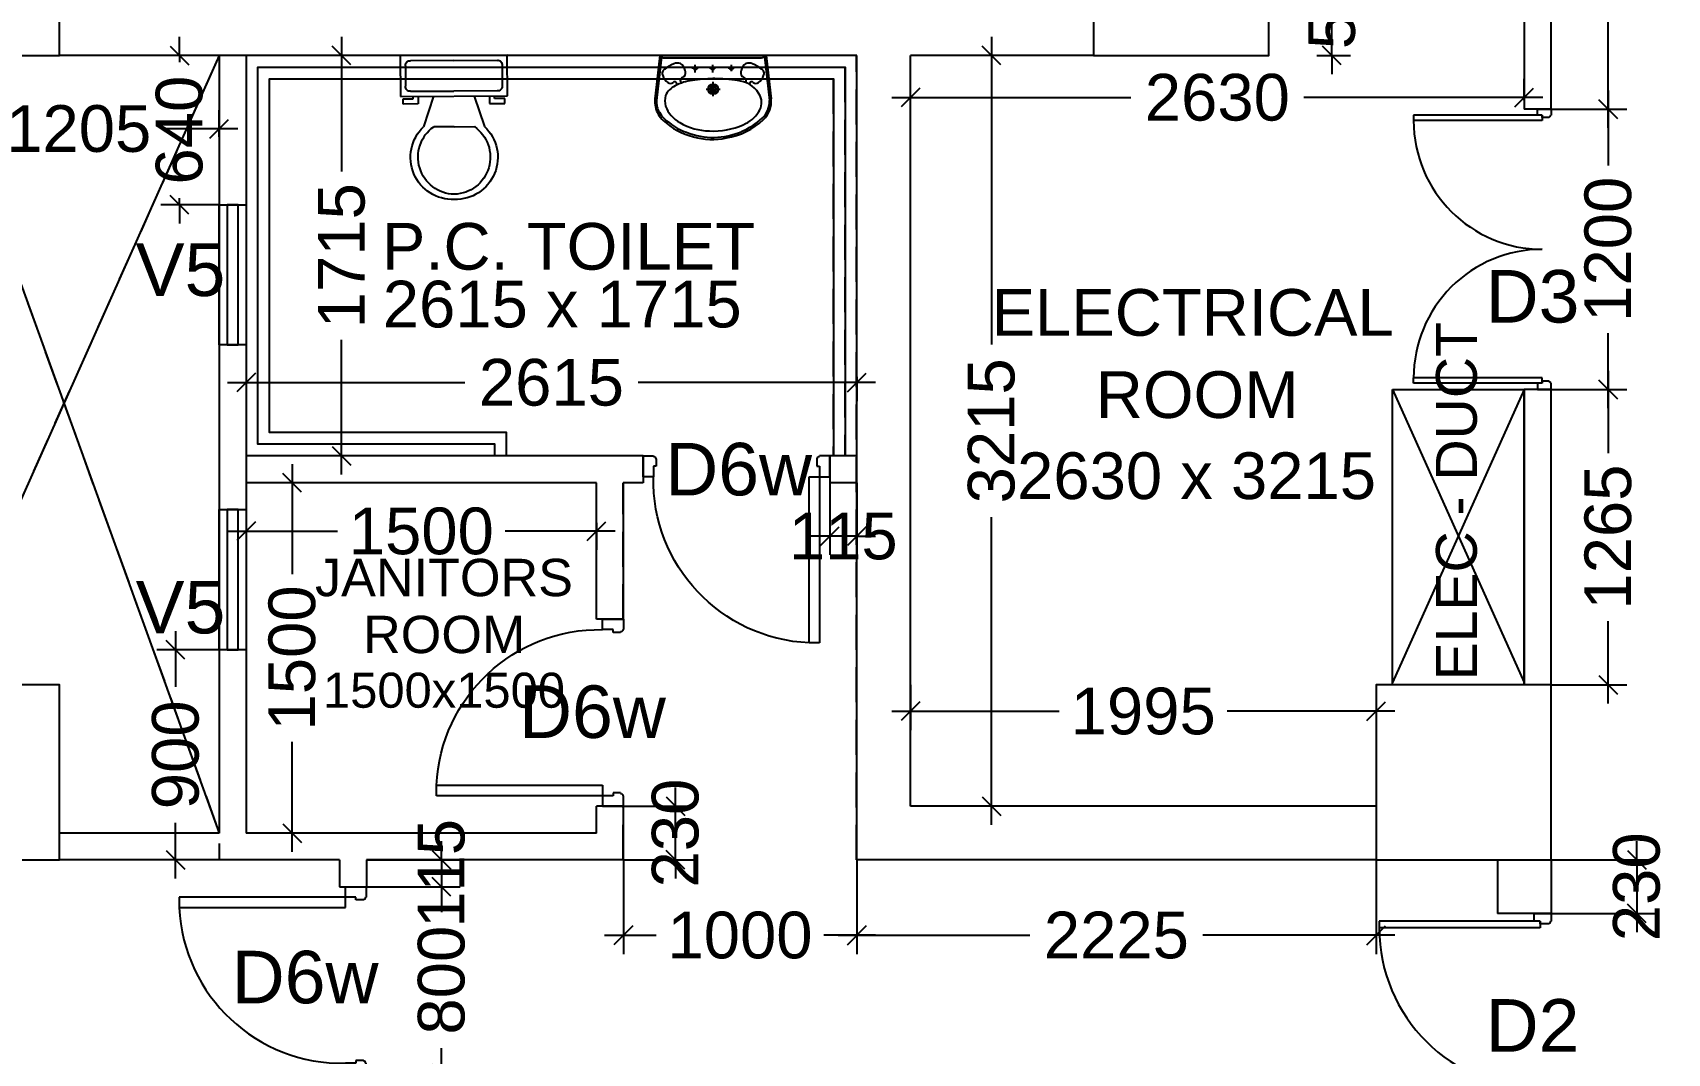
# Model space of a CAD drawing. Extents: x 6345096 to 6738923, y -6490958 to -6305885.
# Drawn here: x 6532534 to 6539537, y -6363359 to -6358988 of the extents above; entities that cross this region are included whole.
import ezdxf
from ezdxf.enums import TextEntityAlignment as Align

# ---------------------------------------------------------------- set-up
doc = ezdxf.new("R2010")
doc.units = 0
doc.header["$LTSCALE"] = 600
doc.header["$MEASUREMENT"] = 0
doc.header["$PDMODE"] = 35
doc.linetypes.add('DASHED', pattern=[0.75, 0.5, -0.25])
doc.linetypes.add('HIDDEN', pattern=[0.375, 0.25, -0.125])
doc.layers.get('0').update_dxf_attribs({"linetype": 'CONTINUOUS'})
doc.layers.get('Defpoints').update_dxf_attribs({"linetype": 'CONTINUOUS'})
for name, color, linetype in [('8', 8, 'CONTINUOUS'), ('DOOR', 32, 'CONTINUOUS'), ('HS', 251, 'CONTINUOUS'), ('joinery', 7, 'CONTINUOUS'), ('LA-column', 3, 'CONTINUOUS'), ('Railing', 21, 'CONTINUOUS'), ('Room Dim', 1, 'CONTINUOUS'), ('Stairscase', 7, 'CONTINUOUS'), ('TEXT', 6, 'CONTINUOUS'), ('Toi-Euip', 8, 'CONTINUOUS'), ('toi-fix', 46, 'CONTINUOUS'), ('Walls', 7, 'CONTINUOUS'), ('WIN', 151, 'CONTINUOUS'), ('Working Dim', 5, 'CONTINUOUS')]:
    doc.layers.add(name, color=color, linetype=linetype)
doc.styles.add('ari', font='arial.ttf')
doc.styles.add('ARIAL', font='arial.ttf')
doc.dimstyles.new('int. dim', dxfattribs={"dimtxt": 200, "dimasz": 80, "dimexe": 80, "dimexo": 0, "dimgap": 70, "dimtad": 0, "dimdec": 0, "dimzin": 12, "dimdsep": 46, "dimtxsty": 'ari', "dimblk": 'OBLIQUE', "dimcen": 2, "dimdle": 80, "dimclrd": 256, "dimclre": 256, "dimclrt": 6, "dimadec": 0, "dimazin": 0, "dimtfac": 1, "dimtdec": 0, "dimtix": 1, "dimtmove": 2, "dimatfit": 3, "dimfxl": 1, "dimtolj": 1, "dimtzin": 0, "dimlwd": -1, "dimlwe": -1, "dimarcsym": 0})

# ---------------------------------------------------------------- blocks, each defined once
blk = doc.blocks.new('Z$W@#1275')
at = {"layer": 'DOOR'}
for p, q in [((73.1, 1500), (0, 1500)), ((0, 1500), (0, 1467.1)), ((73.1, 1467.1), (73.1, 1500)), ((0, 1467.1), (1.8, 1467.1)), ((11, 1456.1), (11, 1458)), ((11, 1456.1), (47.5, 1456.1)), ((47.5, 1467.1), (736.4, 1467.1)), ((47.5, 1467.1), (47.5, 1438.9)), ((47.5, 1456.1), (47.5, 1467.1)), ((47.5, 1467.1), (73.1, 1467.1)), ((47.5, 1438.9), (736.4, 1438.9)), ((736.4, 1467.1), (736.4, 1438.9)), ((0, 32.9), (1.8, 32.9)), ((0, 0), (0, 32.9)), ((73.1, 0), (0, 0)), ((11, 43.8), (11, 42)), ((11, 43.8), (47.5, 43.8)), ((47.5, 61.1), (736.4, 61.1)), ((47.5, 32.9), (47.5, 61.1)), ((47.5, 43.8), (47.5, 32.9)), ((47.5, 32.9), (736.4, 32.9)), ((47.5, 32.9), (73.1, 32.9)), ((73.1, 32.9), (73.1, 0)), ((736.4, 32.9), (736.4, 61.1))]:
    blk.add_line(p, q, dxfattribs=at)
for centre, start, end in [((11, 1467.1), 180, 270), ((11, 32.9), 90, 180)]:
    blk.add_arc(centre, 9.13, start, end, dxfattribs=at)
at = {"layer": 'DOOR', "color": 145}
for centre, start, end in [((47.5, 1438.9), 270, 0), ((47.5, 61.1), 0, 90)]:
    blk.add_arc(centre, 688.9, start, end, dxfattribs=at)
blk = doc.blocks.new('1000')
at = {"layer": 'DOOR'}
for p, q in [((0, -100), (0, 0)), ((0, 0), (49.7, 0)), ((49.7, 0), (49.7, -2.2)), ((63.2, -49.5), (49.7, -49.5)), ((49.7, -49.5), (49.7, -100)), ((63.2, -13.5), (61, -13.5)), ((63.2, -13.5), (63.2, -49.5)), ((836.8, -13.5), (836.8, -49.5)), ((836.8, -13.5), (839, -13.5)), ((836.8, -49.5), (850.3, -49.5)), ((850.3, 0), (850.3, -2.2)), ((900, 0), (850.3, 0)), ((850.3, -49.5), (850.3, -100)), ((900, -100), (900, 0)), ((49.7, -100), (0, -100)), ((49.7, -100), (49.7, -900.6)), ((100.2, -100), (49.7, -100)), ((100.2, -900.6), (100.2, -100)), ((850.3, -100), (900, -100)), ((49.7, -900.6), (100.2, -900.6))]:
    blk.add_line(p, q, dxfattribs=at)
for centre, major_axis, start_param, end_param in [((49.7, -13.5), (-7.95, 7.95), 3.926991, 5.497787), ((850.3, -13.5), (7.95, 7.95), 0.785398, 2.356194)]:
    blk.add_ellipse(centre, major_axis=major_axis, ratio=1, start_param=start_param, end_param=end_param, dxfattribs=at)
at = {"layer": 'DOOR', "color": 145}
blk.add_ellipse((64.3, -115.3), major_axis=(-519.7, 589.8), ratio=1, start_param=2.464943, end_param=4.009476, dxfattribs=at)
blk = doc.blocks.new('A$C70ED7303')
at = {"layer": 'toi-fix', "color": 8}
for p, q in [((0, 0), (229, 0)), ((229, 0), (229, -174.4)), ((-229, 0), (0, 0)), ((-229, -174.4), (-229, 0)), ((-207.2, -43.6), (-207.2, -130.8)), ((0, -21.8), (-185.4, -21.8)), ((0, -21.8), (185.4, -21.8)), ((207.2, -43.6), (207.2, -130.8)), ((229, -174.4), (-229, -174.4)), ((-218.1, -207.2), (-218.1, -185.4)), ((-218.1, -185.4), (-174.4, -185.4)), ((-152.6, -207.2), (-218.1, -207.2)), ((-185.4, -152.6), (0, -152.6)), ((-174.4, -185.4), (-174.4, -174.4)), ((-152.6, -174.4), (-152.6, -207.2)), ((-87.2, -174.4), (-130.8, -305.3)), ((185.4, -152.6), (0, -152.6)), ((87.2, -174.4), (130.8, -305.3)), ((152.6, -174.4), (152.6, -207.2)), ((152.6, -207.2), (218.1, -207.2)), ((174.4, -185.4), (174.4, -174.4)), ((218.1, -185.4), (174.4, -185.4)), ((218.1, -207.2), (218.1, -185.4)), ((0, -305.3), (-87.2, -305.3)), ((0, -305.3), (87.2, -305.3))]:
    blk.add_line(p, q, dxfattribs=at)
for centre, major_axis, start_param, end_param in [((-188.1, -40.9), (13.6, -13.6), 2.214297, 4.068888), ((188.1, -40.9), (13.6, -13.6), 0.643501, 2.498091), ((-188.1, -133.6), (-13.6, -13.6), 5.35589, 7.21048), ((188.1, -133.6), (-13.6, -13.6), 0.643501, 2.498091), ((-6.6, -436.2), (-127.6, -127.6), 4.686239, 7.105146), ((4.7, -435.5), (-112.7, -112.7), 4.541602, 7.039318), ((6.6, -436.2), (55.8, -171.6), -0.351019, 2.067888), ((-4.7, -435.5), (-112.7, -112.7), 0.814663, 3.31238)]:
    blk.add_ellipse(centre, major_axis=major_axis, ratio=1, start_param=start_param, end_param=end_param, dxfattribs=at)
blk = doc.blocks.new('A$C1E9F72C1')
at = {"layer": 'Toi-Euip', "color": 8}
for p, q in [((-228.2, 0), (-249, -186.3)), ((-228.2, 0), (228.2, 0)), ((228.2, 0), (249, -186.3)), ((-220.9, -6.6), (-241.8, -193.1)), ((-212.9, -9.7), (208.6, -9.7)), ((-63.8, -54.9), (-90.3, -54.9)), ((-76, -72.5), (-76, -39.7)), ((11.6, -54.9), (-14.9, -54.9)), ((-0.6, -72.5), (-0.6, -39.7)), ((91.5, -54.9), (65.1, -54.9)), ((79.3, -67.3), (79.3, -39.7)), ((220.8, -6.2), (241.8, -193.1)), ((0.9, -174.9), (0.9, -113)), ((-29.6, -144.6), (31.2, -144.6))]:
    blk.add_line(p, q, dxfattribs=at)
for centre, radius in [((-76, -54.9), 6.49), ((-0.6, -54.9), 6.49), ((79.3, -54.9), 6.49), ((0.9, -144.6), 21.7), ((0.9, -144.6), 15.6), ((0.9, -144.6), 11)]:
    blk.add_circle(centre, radius, dxfattribs=at)
for centre, radius, start, end in [((-208.1, 14.7), 24.9, 216.2215, 258.85487), ((207.9, 16.2), 26, 271.42036, 321.25129), ((-196.3, -76.7), 20.9, 116.80905, 207.50919), ((-125, -156.3), 127.2, 109.58641, 129.40175), ((-151.5, -66.7), 34.3, 68.64386, 118.08079), ((-167.5, -75.4), 49.6, 12.80704, 54.9415), ((-150, -73.3), 32.2, 330.07912, 16.03456), ((152.1, -73.3), 32.2, 163.96544, 209.92088), ((169.6, -75.4), 49.6, 125.0585, 167.19296), ((153.6, -66.7), 34.3, 61.91921, 111.35614), ((127.1, -156.3), 127.2, 50.59825, 70.41359), ((198.5, -76.7), 20.9, 332.49081, 63.19095), ((-160.4, -68.2), 57.4, 198.35041, 235.03309), ((-129.4, -204.5), 80.8, 113.61868, 156.30705), ((-181.8, -101.4), 18, 230.4642, 309.53581), ((-164.3, -121.5), 8.67, 53.89261, 133.95969), ((-76.5, -275.6), 168.3, 94.02807, 120.40977), ((-162.9, -122.5), 8.8, 329.67126, 65.48955), ((-131.5, -107.7), 8.62, 142.69611, 276.84736), ((-114.5, -115.3), 27, 106.38602, 151.72849), ((34.9, -905.9), 807.6, 92.47999, 98.77724), ((-3.2, -837.5), 738.4, 84.45177, 89.75687), ((46.1, -400.7), 299, 76.17326, 85.7679), ((102.1, -220), 110.7, 24.97787, 81.97978), ((116.6, -115.3), 27, 28.27151, 73.61398), ((134.9, -107.4), 7.45, 281.31974, 41.70163), ((164.3, -121.7), 7.8, 112.06932, 194.84772), ((166.5, -121.5), 8.67, 46.04031, 126.10739), ((183.9, -101.4), 18, 230.46419, 309.5358), ((162.5, -68.2), 57.4, 304.96691, 341.64959), ((-165.7, -196.5), 84, 173.00409, 196.76082), ((-163.3, -200.1), 78.8, 174.85979, 213.20886), ((-110.1, -193), 95.5, 167.34537, 194.41456), ((136.7, -201.5), 71.5, 327.59194, 23.22206), ((146.7, -197.7), 95.2, 311.91048, 2.7762), ((149.6, -199.6), 100.3, 311.38312, 7.60576), ((-141.4, -199.1), 106.9, 191.44792, 227.66), ((-120.4, -183.5), 124.2, 208.78543, 238.15851), ((-15.6, -66.9), 289.4, 226.88006, 256.31993), ((-82.7, -174.7), 127.1, 199.30539, 242.2025), ((11.5, -60.2), 296.4, 278.97703, 313.61545), ((18.1, -68), 277.7, 292.33265, 313.78267), ((77.5, -165.5), 140.9, 291.68677, 328.13967), ((-54.2, -135.8), 202, 229.31459, 253.01061), ((-13.2, -73.3), 249.6, 238.9436, 269.48126), ((0.4, -45.6), 305.3, 248.15029, 293.80492), ((-3.9, -83.4), 276.6, 253.14844, 282.86095), ((4.7, -23.5), 300.1, 266.15461, 294.58929)]:
    blk.add_arc(centre, radius, start, end, dxfattribs=at)
blk = doc.blocks.new('_Oblique')
at = {"color": 0, "linetype": 'ByBlock', "lineweight": -2}
blk.add_line((-0.5, -0.5), (0.5, 0.5), dxfattribs=at)
blk = doc.blocks.new('*D488')
at = {"layer": 'Defpoints', "color": 0, "transparency": 16777216}
for p in [(6533964.4, -6362530.5, 5.1), (6533964.4, -6362645.5, 0.3), (6534285.6, -6362645.5)]:
    blk.add_point(p, dxfattribs=at)
at = {"layer": 'Working Dim', "transparency": 16777216}
for p, q in [((6534285.6, -6362530.5), (6534285.6, -6362450.5)), ((6533964.4, -6362530.5), (6534365.6, -6362530.5)), ((6534285.6, -6362530.5), (6534285.6, -6362645.5)), ((6533964.4, -6362645.5), (6534365.6, -6362645.5)), ((6534285.6, -6362645.5), (6534285.6, -6362725.5))]:
    blk.add_line(p, q, dxfattribs=at)
at = {"layer": 'Working Dim', "transparency": 16777216, "xscale": 80, "yscale": 80, "zscale": 80}
for p, rotation in [((6534285.6, -6362530.5), 270), ((6534285.6, -6362645.5), 90)]:
    blk.add_blockref('_Oblique', p, dxfattribs=dict(at, rotation=rotation))
at = {"layer": 'Working Dim', "color": 6, "transparency": 16777216, "insert": (6534285.6, -6362588), "char_height": 200, "attachment_point": 5, "rotation": 90, "style": 'ari'}
blk.add_mtext('\\A1;115', dxfattribs=at)
blk = doc.blocks.new('*D489')
at = {"layer": 'Defpoints', "color": 0, "transparency": 16777216}
for p in [(6533964.4, -6362645.5, 0.3), (6533964.4, -6363445.5, 5.1), (6534285.6, -6363445.5)]:
    blk.add_point(p, dxfattribs=at)
at = {"layer": 'Working Dim', "transparency": 16777216}
for p, q in [((6534285.6, -6362565.5), (6534285.6, -6362754.7)), ((6533964.4, -6362645.5), (6534365.6, -6362645.5)), ((6534285.6, -6363525.5), (6534285.6, -6363336.2)), ((6533964.4, -6363445.5), (6534365.6, -6363445.5))]:
    blk.add_line(p, q, dxfattribs=at)
at = {"layer": 'Working Dim', "transparency": 16777216, "xscale": 80, "yscale": 80, "zscale": 80}
for p, rotation in [((6534285.6, -6362645.5), 90), ((6534285.6, -6363445.5), 270)]:
    blk.add_blockref('_Oblique', p, dxfattribs=dict(at, rotation=rotation))
at = {"layer": 'Working Dim', "color": 6, "transparency": 16777216, "insert": (6534285.6, -6363045.5), "char_height": 200, "attachment_point": 5, "rotation": 90, "style": 'ari'}
blk.add_mtext('\\A1;800', dxfattribs=at)
blk = doc.blocks.new('*D491')
at = {"layer": 'Defpoints', "color": 0, "transparency": 16777216}
for p in [(6536064.4, -6362530.5, 5.1), (6538289.5, -6362530.5, 5.1), (6536064.4, -6362853.4)]:
    blk.add_point(p, dxfattribs=at)
at = {"layer": 'Working Dim', "transparency": 16777216}
for p, q in [((6536064.4, -6362530.5), (6536064.4, -6362933.4)), ((6538289.5, -6362530.5), (6538289.5, -6362933.4)), ((6535984.4, -6362853.4), (6536805.9, -6362853.4)), ((6538369.5, -6362853.4), (6537548, -6362853.4))]:
    blk.add_line(p, q, dxfattribs=at)
at = {"layer": 'Working Dim', "transparency": 16777216, "xscale": 80, "yscale": 80, "zscale": 80, "rotation": 180}
blk.add_blockref('_Oblique', (6536064.4, -6362853.4), dxfattribs=at)
at = {"layer": 'Working Dim', "transparency": 16777216, "xscale": 80, "yscale": 80, "zscale": 80}
blk.add_blockref('_Oblique', (6538289.5, -6362853.4), dxfattribs=at)
at = {"layer": 'Working Dim', "color": 6, "transparency": 16777216, "insert": (6537177, -6362853.4), "char_height": 200, "attachment_point": 5, "style": 'ari'}
blk.add_mtext('\\A1;2225', dxfattribs=at)
blk = doc.blocks.new('*D492')
at = {"layer": 'Defpoints', "color": 0, "transparency": 16777216}
for p in [(6535064.7, -6362530.5, -0.8), (6536064.4, -6362530.5, 5.1), (6535064.7, -6362853.4)]:
    blk.add_point(p, dxfattribs=at)
at = {"layer": 'Working Dim', "transparency": 16777216}
for p, q in [((6535064.7, -6362530.5), (6535064.7, -6362933.4)), ((6536064.4, -6362530.5), (6536064.4, -6362933.4)), ((6534984.7, -6362853.4), (6535205.7, -6362853.4)), ((6536144.4, -6362853.4), (6535923.4, -6362853.4))]:
    blk.add_line(p, q, dxfattribs=at)
at = {"layer": 'Working Dim', "transparency": 16777216, "xscale": 80, "yscale": 80, "zscale": 80, "rotation": 180}
blk.add_blockref('_Oblique', (6535064.7, -6362853.4), dxfattribs=at)
at = {"layer": 'Working Dim', "transparency": 16777216, "xscale": 80, "yscale": 80, "zscale": 80}
blk.add_blockref('_Oblique', (6536064.4, -6362853.4), dxfattribs=at)
at = {"layer": 'Working Dim', "color": 6, "transparency": 16777216, "insert": (6535564.5, -6362853.4), "char_height": 200, "attachment_point": 5, "style": 'ari'}
blk.add_mtext('\\A1;1000', dxfattribs=at)
blk = doc.blocks.new('*D493')
at = {"layer": 'Defpoints', "color": 0, "transparency": 16777216}
for p in [(6535949.4, -6360915.6, 1.3), (6536064.4, -6360915.5, 1.3), (6535949.4, -6361144.6)]:
    blk.add_point(p, dxfattribs=at)
at = {"layer": 'Working Dim', "transparency": 16777216}
for p, q in [((6535949.4, -6360915.6), (6535949.4, -6361224.6)), ((6536064.4, -6360915.5), (6536064.4, -6361224.6)), ((6535949.4, -6361144.6), (6535869.4, -6361144.6)), ((6536064.4, -6361144.6), (6535949.4, -6361144.6)), ((6536064.4, -6361144.6), (6536144.4, -6361144.6))]:
    blk.add_line(p, q, dxfattribs=at)
at = {"layer": 'Working Dim', "transparency": 16777216, "xscale": 80, "yscale": 80, "zscale": 80}
blk.add_blockref('_Oblique', (6535949.4, -6361144.6), dxfattribs=at)
at = {"layer": 'Working Dim', "transparency": 16777216, "xscale": 80, "yscale": 80, "zscale": 80, "rotation": 180}
blk.add_blockref('_Oblique', (6536064.4, -6361144.6), dxfattribs=at)
at = {"layer": 'Working Dim', "color": 6, "transparency": 16777216, "insert": (6536006.9, -6361144.6), "char_height": 200, "attachment_point": 5, "style": 'ari'}
blk.add_mtext('\\A1;115', dxfattribs=at)
blk = doc.blocks.new('*D494')
at = {"layer": 'Defpoints', "color": 0, "transparency": 16777216}
for p in [(6535064.7, -6362300.5, -0.8), (6535287.9, -6362300.5), (6535064.7, -6362530.5)]:
    blk.add_point(p, dxfattribs=at)
at = {"layer": 'Working Dim', "transparency": 16777216}
for p, q in [((6535287.9, -6362300.5), (6535287.9, -6362220.5)), ((6535064.7, -6362300.5), (6535367.9, -6362300.5)), ((6535287.9, -6362530.5), (6535287.9, -6362300.5)), ((6535064.7, -6362530.5), (6535367.9, -6362530.5)), ((6535287.9, -6362530.5), (6535287.9, -6362610.5))]:
    blk.add_line(p, q, dxfattribs=at)
at = {"layer": 'Working Dim', "transparency": 16777216, "xscale": 80, "yscale": 80, "zscale": 80}
for p, rotation in [((6535287.9, -6362300.5), 270), ((6535287.9, -6362530.5), 90)]:
    blk.add_blockref('_Oblique', p, dxfattribs=dict(at, rotation=rotation))
at = {"layer": 'Working Dim', "color": 6, "transparency": 16777216, "insert": (6535287.9, -6362415.5), "char_height": 200, "attachment_point": 5, "rotation": 90, "style": 'ari'}
blk.add_mtext('\\A1;230', dxfattribs=at)
blk = doc.blocks.new('*D495')
at = {"layer": 'Defpoints', "color": 0, "transparency": 16777216}
for p in [(6532129.4, -6359434.2, 1.1), (6533333.7, -6359399.7), (6533333.7, -6359434.2, -0.7)]:
    blk.add_point(p, dxfattribs=at)
at = {"layer": 'Working Dim', "transparency": 16777216}
for p, q in [((6532129.4, -6359434.2), (6532129.4, -6359319.7)), ((6533333.7, -6359434.2), (6533333.7, -6359319.7)), ((6532049.4, -6359399.7), (6532371.6, -6359399.7)), ((6533413.7, -6359399.7), (6533091.5, -6359399.7))]:
    blk.add_line(p, q, dxfattribs=at)
at = {"layer": 'Working Dim', "transparency": 16777216, "xscale": 80, "yscale": 80, "zscale": 80, "rotation": 180}
blk.add_blockref('_Oblique', (6532129.4, -6359399.7), dxfattribs=at)
at = {"layer": 'Working Dim', "transparency": 16777216, "xscale": 80, "yscale": 80, "zscale": 80}
blk.add_blockref('_Oblique', (6533333.7, -6359399.7), dxfattribs=at)
at = {"layer": 'Working Dim', "color": 6, "transparency": 16777216, "insert": (6532731.6, -6359399.7), "char_height": 200, "attachment_point": 5, "style": 'ari'}
blk.add_mtext('\\A1;1205', dxfattribs=at)
blk = doc.blocks.new('*D496')
at = {"layer": 'Defpoints', "color": 0, "transparency": 16777216}
for p in [(6533333.8, -6359085.5, -0.6), (6533162.9, -6359725), (6533333.8, -6359725, -1.9)]:
    blk.add_point(p, dxfattribs=at)
at = {"layer": 'Working Dim', "transparency": 16777216}
for p, q in [((6533162.9, -6359085.5), (6533162.9, -6359005.5)), ((6533333.8, -6359085.5), (6533082.9, -6359085.5)), ((6533162.9, -6359085.5), (6533162.9, -6359114.1)), ((6533333.8, -6359725), (6533082.9, -6359725)), ((6533162.9, -6359725), (6533162.9, -6359696.4)), ((6533162.9, -6359725), (6533162.9, -6359805))]:
    blk.add_line(p, q, dxfattribs=at)
at = {"layer": 'Working Dim', "transparency": 16777216, "xscale": 80, "yscale": 80, "zscale": 80}
for p, rotation in [((6533162.9, -6359085.5), 270), ((6533162.9, -6359725), 90)]:
    blk.add_blockref('_Oblique', p, dxfattribs=dict(at, rotation=rotation))
at = {"layer": 'Working Dim', "color": 6, "transparency": 16777216, "insert": (6533162.9, -6359405.2), "char_height": 200, "attachment_point": 5, "rotation": 90, "style": 'ari'}
blk.add_mtext('\\A1;640', dxfattribs=at)
blk = doc.blocks.new('*D497')
at = {"layer": 'Defpoints', "color": 0, "transparency": 16777216}
for p in [(6533146.7, -6361630.5), (6533333.7, -6361630.5, -0.8), (6533333.7, -6362530.5, -0.9)]:
    blk.add_point(p, dxfattribs=at)
at = {"layer": 'Working Dim', "transparency": 16777216}
for p, q in [((6533146.7, -6361550.5), (6533146.7, -6361789.9)), ((6533333.7, -6361630.5), (6533066.7, -6361630.5)), ((6533146.7, -6362610.5), (6533146.7, -6362371.1)), ((6533333.7, -6362530.5), (6533066.7, -6362530.5))]:
    blk.add_line(p, q, dxfattribs=at)
at = {"layer": 'Working Dim', "transparency": 16777216, "xscale": 80, "yscale": 80, "zscale": 80}
for p, rotation in [((6533146.7, -6361630.5), 90), ((6533146.7, -6362530.5), 270)]:
    blk.add_blockref('_Oblique', p, dxfattribs=dict(at, rotation=rotation))
at = {"layer": 'Working Dim', "color": 6, "transparency": 16777216, "insert": (6533146.7, -6362080.5), "char_height": 200, "attachment_point": 5, "rotation": 90, "style": 'ari'}
blk.add_mtext('\\A1;900', dxfattribs=at)
blk = doc.blocks.new('*D498')
at = {"layer": 'Defpoints', "color": 0, "transparency": 16777216}
for p in [(6538035.2, -6358565.5, 5.1), (6538100.5, -6358565.5), (6538035.2, -6359085.5, 5.1)]:
    blk.add_point(p, dxfattribs=at)
at = {"layer": 'Working Dim', "transparency": 16777216}
for p, q in [((6538100.5, -6358565.5), (6538100.5, -6358485.5)), ((6538035.2, -6358565.5), (6538180.5, -6358565.5)), ((6538100.5, -6359085.5), (6538100.5, -6358565.5)), ((6538035.2, -6359085.5), (6538180.5, -6359085.5)), ((6538100.5, -6359085.5), (6538100.5, -6359165.5))]:
    blk.add_line(p, q, dxfattribs=at)
at = {"layer": 'Working Dim', "transparency": 16777216, "xscale": 80, "yscale": 80, "zscale": 80}
for p, rotation in [((6538100.5, -6358565.5), 270), ((6538100.5, -6359085.5), 90)]:
    blk.add_blockref('_Oblique', p, dxfattribs=dict(at, rotation=rotation))
at = {"layer": 'Working Dim', "color": 6, "transparency": 16777216, "insert": (6538100.5, -6358825.5), "char_height": 200, "attachment_point": 5, "rotation": 90, "style": 'ari'}
blk.add_mtext('\\A1;520', dxfattribs=at)
blk = doc.blocks.new('*D499')
at = {"layer": 'Defpoints', "color": 0, "transparency": 16777216}
for p in [(6539039.5, -6360515.5, 5.1), (6539283.6, -6360515.5), (6539039.5, -6361780.5, 5.1)]:
    blk.add_point(p, dxfattribs=at)
at = {"layer": 'Working Dim', "transparency": 16777216}
for p, q in [((6539283.6, -6360435.5), (6539283.6, -6360788)), ((6539039.5, -6360515.5), (6539363.6, -6360515.5)), ((6539283.6, -6361860.5), (6539283.6, -6361507.9)), ((6539039.5, -6361780.5), (6539363.6, -6361780.5))]:
    blk.add_line(p, q, dxfattribs=at)
at = {"layer": 'Working Dim', "transparency": 16777216, "xscale": 80, "yscale": 80, "zscale": 80}
for p, rotation in [((6539283.6, -6360515.5), 90), ((6539283.6, -6361780.5), 270)]:
    blk.add_blockref('_Oblique', p, dxfattribs=dict(at, rotation=rotation))
at = {"layer": 'Working Dim', "color": 6, "transparency": 16777216, "insert": (6539283.6, -6361148), "char_height": 200, "attachment_point": 5, "rotation": 90, "style": 'ari'}
blk.add_mtext('\\A1;1265', dxfattribs=at)
blk = doc.blocks.new('*D500')
at = {"layer": 'Defpoints', "color": 0, "transparency": 16777216}
for p in [(6539039.5, -6359315.5, 5.1), (6539283.6, -6359315.5), (6539039.5, -6360515.5, 5.1)]:
    blk.add_point(p, dxfattribs=at)
at = {"layer": 'Working Dim', "transparency": 16777216}
for p, q in [((6539283.6, -6359235.5), (6539283.6, -6359556.6)), ((6539039.5, -6359315.5), (6539363.6, -6359315.5)), ((6539283.6, -6360595.5), (6539283.6, -6360274.4)), ((6539039.5, -6360515.5), (6539363.6, -6360515.5))]:
    blk.add_line(p, q, dxfattribs=at)
at = {"layer": 'Working Dim', "transparency": 16777216, "xscale": 80, "yscale": 80, "zscale": 80}
for p, rotation in [((6539283.6, -6359315.5), 90), ((6539283.6, -6360515.5), 270)]:
    blk.add_blockref('_Oblique', p, dxfattribs=dict(at, rotation=rotation))
at = {"layer": 'Working Dim', "color": 6, "transparency": 16777216, "insert": (6539283.6, -6359915.5), "char_height": 200, "attachment_point": 5, "rotation": 90, "style": 'ari'}
blk.add_mtext('\\A1;1200', dxfattribs=at)
blk = doc.blocks.new('*D501')
at = {"layer": 'Defpoints', "color": 0, "transparency": 16777216}
for p in [(6539039.5, -6356905.5, 5.1), (6539283.6, -6356905.5), (6539039.5, -6359315.5, 5.1)]:
    blk.add_point(p, dxfattribs=at)
at = {"layer": 'Working Dim', "transparency": 16777216}
for p, q in [((6539283.6, -6356825.5), (6539283.6, -6357740.5)), ((6539039.5, -6356905.5), (6539363.6, -6356905.5)), ((6539283.6, -6359395.5), (6539283.6, -6358480.5)), ((6539039.5, -6359315.5), (6539363.6, -6359315.5))]:
    blk.add_line(p, q, dxfattribs=at)
at = {"layer": 'Working Dim', "transparency": 16777216, "xscale": 80, "yscale": 80, "zscale": 80}
for p, rotation in [((6539283.6, -6356905.5), 90), ((6539283.6, -6359315.5), 270)]:
    blk.add_blockref('_Oblique', p, dxfattribs=dict(at, rotation=rotation))
at = {"layer": 'Working Dim', "color": 6, "transparency": 16777216, "insert": (6539283.6, -6358110.5), "char_height": 200, "attachment_point": 5, "rotation": 90, "style": 'ari'}
blk.add_mtext('\\A1;2410', dxfattribs=at)
blk = doc.blocks.new('*D505')
at = {"layer": 'Defpoints', "color": 0, "transparency": 16777216}
for p in [(6536294.4, -6361780.5, 5.1), (6538289.5, -6361780.5, 5.1), (6536294.4, -6361894.1)]:
    blk.add_point(p, dxfattribs=at)
at = {"layer": 'Working Dim', "transparency": 16777216}
for p, q in [((6536294.4, -6361780.5), (6536294.4, -6361974.1)), ((6538289.5, -6361780.5), (6538289.5, -6361974.1)), ((6536214.4, -6361894.1), (6536932, -6361894.1)), ((6538369.5, -6361894.1), (6537651.9, -6361894.1))]:
    blk.add_line(p, q, dxfattribs=at)
at = {"layer": 'Working Dim', "transparency": 16777216, "xscale": 80, "yscale": 80, "zscale": 80, "rotation": 180}
blk.add_blockref('_Oblique', (6536294.4, -6361894.1), dxfattribs=at)
at = {"layer": 'Working Dim', "transparency": 16777216, "xscale": 80, "yscale": 80, "zscale": 80}
blk.add_blockref('_Oblique', (6538289.5, -6361894.1), dxfattribs=at)
at = {"layer": 'Working Dim', "color": 6, "transparency": 16777216, "insert": (6537292, -6361894.1), "char_height": 200, "attachment_point": 5, "style": 'ari'}
blk.add_mtext('\\A1;1995', dxfattribs=at)
blk = doc.blocks.new('*D506')
at = {"layer": 'Defpoints', "color": 0, "transparency": 16777216}
for p in [(6536294.4, -6359277.2, 5.1), (6538924.5, -6359265.7), (6538924.5, -6359277.2, 5.1)]:
    blk.add_point(p, dxfattribs=at)
at = {"layer": 'Working Dim', "transparency": 16777216}
for p, q in [((6536294.4, -6359277.2), (6536294.4, -6359185.7)), ((6538924.5, -6359277.2), (6538924.5, -6359185.7)), ((6536214.4, -6359265.7), (6537239.5, -6359265.7)), ((6539004.5, -6359265.7), (6537979.5, -6359265.7))]:
    blk.add_line(p, q, dxfattribs=at)
at = {"layer": 'Working Dim', "transparency": 16777216, "xscale": 80, "yscale": 80, "zscale": 80, "rotation": 180}
blk.add_blockref('_Oblique', (6536294.4, -6359265.7), dxfattribs=at)
at = {"layer": 'Working Dim', "transparency": 16777216, "xscale": 80, "yscale": 80, "zscale": 80}
blk.add_blockref('_Oblique', (6538924.5, -6359265.7), dxfattribs=at)
at = {"layer": 'Working Dim', "color": 6, "transparency": 16777216, "insert": (6537609.5, -6359265.7), "char_height": 200, "attachment_point": 5, "style": 'ari'}
blk.add_mtext('\\A1;2630', dxfattribs=at)
blk = doc.blocks.new('*D507')
at = {"layer": 'Defpoints', "color": 0, "transparency": 16777216}
for p in [(6536641.8, -6359085.4, 5.1), (6536641.8, -6359085.4), (6536641.9, -6362300.5, 5.1)]:
    blk.add_point(p, dxfattribs=at)
at = {"layer": 'Working Dim', "transparency": 16777216}
for p, q in [((6536641.8, -6359005.4), (6536641.8, -6360323.6)), ((6536641.8, -6359085.4), (6536561.8, -6359085.4)), ((6536641.8, -6362380.5), (6536641.8, -6361062.3)), ((6536641.9, -6362300.5), (6536561.8, -6362300.5))]:
    blk.add_line(p, q, dxfattribs=at)
at = {"layer": 'Working Dim', "transparency": 16777216, "xscale": 80, "yscale": 80, "zscale": 80}
for p, rotation in [((6536641.8, -6359085.4), 90), ((6536641.8, -6362300.5), 270)]:
    blk.add_blockref('_Oblique', p, dxfattribs=dict(at, rotation=rotation))
at = {"layer": 'Working Dim', "color": 6, "transparency": 16777216, "insert": (6536641.8, -6360693), "char_height": 200, "attachment_point": 5, "rotation": 90, "style": 'ari'}
blk.add_mtext('\\A1;3215', dxfattribs=at)
blk = doc.blocks.new('*D508')
at = {"layer": 'Defpoints', "color": 0, "transparency": 16777216}
for p in [(6533448.7, -6360461.6, -0.7), (6536064.4, -6360461.6, 5.1), (6536064.4, -6360486.3)]:
    blk.add_point(p, dxfattribs=at)
at = {"layer": 'Working Dim', "transparency": 16777216}
for p, q in [((6533368.7, -6360486.3), (6534385.5, -6360486.3)), ((6533448.7, -6360461.6), (6533448.7, -6360566.3)), ((6536144.4, -6360486.3), (6535127.6, -6360486.3)), ((6536064.4, -6360461.6), (6536064.4, -6360566.3))]:
    blk.add_line(p, q, dxfattribs=at)
at = {"layer": 'Working Dim', "transparency": 16777216, "xscale": 80, "yscale": 80, "zscale": 80, "rotation": 180}
blk.add_blockref('_Oblique', (6533448.7, -6360486.3), dxfattribs=at)
at = {"layer": 'Working Dim', "transparency": 16777216, "xscale": 80, "yscale": 80, "zscale": 80}
blk.add_blockref('_Oblique', (6536064.4, -6360486.3), dxfattribs=at)
at = {"layer": 'Working Dim', "color": 6, "transparency": 16777216, "insert": (6534756.6, -6360486.3), "char_height": 200, "attachment_point": 5, "style": 'ari'}
blk.add_mtext('\\A1;2615', dxfattribs=at)
blk = doc.blocks.new('*D509')
at = {"layer": 'Defpoints', "color": 0, "transparency": 16777216}
for p in [(6533857.8, -6359085.5), (6533905.6, -6359085.5, 5.1), (6533905.6, -6360800.5, 1.3)]:
    blk.add_point(p, dxfattribs=at)
at = {"layer": 'Working Dim', "transparency": 16777216}
for p, q in [((6533857.8, -6359005.5), (6533857.8, -6359583)), ((6533905.6, -6359085.5), (6533777.8, -6359085.5)), ((6533857.8, -6360880.5), (6533857.8, -6360302.9)), ((6533905.6, -6360800.5), (6533777.8, -6360800.5))]:
    blk.add_line(p, q, dxfattribs=at)
at = {"layer": 'Working Dim', "transparency": 16777216, "xscale": 80, "yscale": 80, "zscale": 80}
for p, rotation in [((6533857.8, -6359085.5), 90), ((6533857.8, -6360800.5), 270)]:
    blk.add_blockref('_Oblique', p, dxfattribs=dict(at, rotation=rotation))
at = {"layer": 'Working Dim', "color": 6, "transparency": 16777216, "insert": (6533857.8, -6359943), "char_height": 200, "attachment_point": 5, "rotation": 90, "style": 'ari'}
blk.add_mtext('\\A1;1715', dxfattribs=at)
blk = doc.blocks.new('*D510')
at = {"layer": 'Defpoints', "color": 0, "transparency": 16777216}
for p in [(6533448.7, -6361087.6, -0.8), (6534949.7, -6361087.6, -0.8), (6534949.7, -6361122.9)]:
    blk.add_point(p, dxfattribs=at)
at = {"layer": 'Working Dim', "transparency": 16777216}
for p, q in [((6533368.7, -6361122.9), (6533840.3, -6361122.9)), ((6533448.7, -6361087.6), (6533448.7, -6361202.9)), ((6535029.7, -6361122.9), (6534558.1, -6361122.9)), ((6534949.7, -6361087.6), (6534949.7, -6361202.9))]:
    blk.add_line(p, q, dxfattribs=at)
at = {"layer": 'Working Dim', "transparency": 16777216, "xscale": 80, "yscale": 80, "zscale": 80, "rotation": 180}
blk.add_blockref('_Oblique', (6533448.7, -6361122.9), dxfattribs=at)
at = {"layer": 'Working Dim', "transparency": 16777216, "xscale": 80, "yscale": 80, "zscale": 80}
blk.add_blockref('_Oblique', (6534949.7, -6361122.9), dxfattribs=at)
at = {"layer": 'Working Dim', "color": 6, "transparency": 16777216, "insert": (6534199.2, -6361122.9), "char_height": 200, "attachment_point": 5, "style": 'ari'}
blk.add_mtext('\\A1;1500', dxfattribs=at)
blk = doc.blocks.new('*D511')
at = {"layer": 'Defpoints', "color": 0, "transparency": 16777216}
for p in [(6533645.9, -6360915.5), (6533676, -6360915.5, 0.4), (6533676, -6362415.4)]:
    blk.add_point(p, dxfattribs=at)
at = {"layer": 'Working Dim', "transparency": 16777216}
for p, q in [((6533645.9, -6360835.5), (6533645.9, -6361306.6)), ((6533676, -6360915.5), (6533565.9, -6360915.5)), ((6533645.9, -6362495.4), (6533645.9, -6362024.3)), ((6533676, -6362415.4), (6533565.9, -6362415.4))]:
    blk.add_line(p, q, dxfattribs=at)
at = {"layer": 'Working Dim', "transparency": 16777216, "xscale": 80, "yscale": 80, "zscale": 80}
for p, rotation in [((6533645.9, -6360915.5), 90), ((6533645.9, -6362415.4), 270)]:
    blk.add_blockref('_Oblique', p, dxfattribs=dict(at, rotation=rotation))
at = {"layer": 'Working Dim', "color": 6, "transparency": 16777216, "insert": (6533645.9, -6361665.5), "char_height": 200, "attachment_point": 5, "rotation": 90, "style": 'ari'}
blk.add_mtext('\\A1;1500', dxfattribs=at)
blk = doc.blocks.new('*D544')
at = {"layer": 'Defpoints', "color": 0, "transparency": 16777216}
for p in [(6539039.5, -6362530.5, 5.1), (6539039.5, -6362760.5, 5.1), (6539405.9, -6362760.5)]:
    blk.add_point(p, dxfattribs=at)
at = {"layer": 'Working Dim', "transparency": 16777216}
for p, q in [((6539405.9, -6362530.5), (6539405.9, -6362450.5)), ((6539039.5, -6362530.5), (6539485.9, -6362530.5)), ((6539405.9, -6362530.5), (6539405.9, -6362760.5)), ((6539039.5, -6362760.5), (6539485.9, -6362760.5)), ((6539405.9, -6362760.5), (6539405.9, -6362840.5))]:
    blk.add_line(p, q, dxfattribs=at)
at = {"layer": 'Working Dim', "transparency": 16777216, "xscale": 80, "yscale": 80, "zscale": 80}
for p, rotation in [((6539405.9, -6362530.5), 270), ((6539405.9, -6362760.5), 90)]:
    blk.add_blockref('_Oblique', p, dxfattribs=dict(at, rotation=rotation))
at = {"layer": 'Working Dim', "color": 6, "transparency": 16777216, "insert": (6539405.9, -6362645.5), "char_height": 200, "attachment_point": 5, "rotation": 90, "style": 'ari'}
blk.add_mtext('\\A1;230', dxfattribs=at)
blk = doc.blocks.new('A$C2CD672AE')
at = {"color": 8, "linetype": 'HIDDEN'}
for p, q in [((1810, 97338.4, 1.3), (3014.3, 94008.5, -0.9)), ((3014.4, 97338.4, -0.6), (1810, 94643.4))]:
    blk.add_line(p, q, dxfattribs=at)
at = {"layer": 'Railing', "color": 8, "linetype": 'HIDDEN', "elevation": -4.9}
for points in [[(4195, 95623.4), (4195, 95673.4), (3179.3, 95673.4), (3179.3, 97288.4), (5695, 97288.5), (5695, 95623.4)], [(4245, 95623.4), (4245, 95723.4), (3229.3, 95723.4), (3229.3, 97238.4), (5645, 97238.5), (5645, 95623.4)]]:
    blk.add_lwpolyline(points, dxfattribs=at)
at = {"layer": 'Stairscase', "color": 8, "linetype": 'HIDDEN', "ltscale": 100, "elevation": -0.3}
blk.add_lwpolyline([(8040.1, 94643.4), (8040.1, 95908.4), (8605.1, 95908.4), (8605.1, 94643.4)], close=True, dxfattribs=at)
at = {"layer": 'Stairscase', "color": 8, "linetype": 'HIDDEN', "ltscale": 100, "elevation": -0.1}
for points in [[(8605.1, 95908.4), (8040.1, 94653.4)], [(8040.1, 95908.4), (8605.1, 94653.4)]]:
    blk.add_lwpolyline(points, dxfattribs=at)
at = {"layer": 'Walls', "color": 8, "linetype": 'HIDDEN'}
for p, q in [((8720.1, 97108.4), (8720.1, 99518.4)), ((8605.1, 97858.4), (8605.1, 97108.4)), ((5745, 97338.5), (2330, 97338.4)), ((3014.4, 97338.4), (3014.3, 93893.4)), ((3129.4, 97338.4), (3129.3, 94008.5)), ((5745, 93893.4), (5745, 97338.5)), ((6760, 97338.5), (5975, 97338.5)), ((5975, 94123.4), (5975, 97338.5)), ((8720.1, 97108.4), (8605.1, 97108.4)), ((8605.1, 94643.4), (8605.1, 95908.4)), ((8720.1, 95908.4), (8605.1, 95908.4)), ((8720.1, 94643.4), (8720.1, 95908.4)), ((4830, 95623.4), (3129.3, 95623.4)), ((4830, 95623.4), (4830, 95508.3)), ((5745, 95623.4), (5630, 95623.4)), ((5630, 95623.4), (5630, 95508.3)), ((4630.3, 95508.4), (3129.3, 95508.4)), ((4630.3, 94923.8), (4630.3, 95508.4)), ((4745.3, 94923.8), (4745.3, 95508.4)), ((4830, 95508.4), (4745.3, 95508.4)), ((5745, 95508.4), (5630, 95508.4)), ((4745.3, 94923.8), (4630.3, 94923.8)), ((4630.3, 94008.4), (4630.3, 94123.4)), ((4745.3, 94123.4), (4630.3, 94123.4)), ((4745.3, 93893.4), (4745.3, 94123.4)), ((7970.1, 94123.4), (5975, 94123.4)), ((4630.3, 94008.5), (3129.3, 94008.5)), ((3014.3, 93893.4), (2330, 93893.4)), ((3530, 93893.4), (3014.3, 93893.4)), ((3530, 93893.4), (3530, 93778.4)), ((4745.3, 93893.5), (3645, 93893.4)), ((3645, 93893.4), (3645, 93778.4)), ((7970.1, 93893.4), (5745, 93893.4)), ((8490.1, 93893.4), (8490.1, 93663.4)), ((8720.1, 93893.4), (8720.1, 93893.4)), ((8720.1, 93893.4), (8720.1, 93663.4)), ((3529.9, 93778.4), (3530, 93778.4)), ((3530, 93778.4), (3645, 93778.4)), ((8720.1, 93663.4), (8490.1, 93663.4))]:
    blk.add_line(p, q, dxfattribs=at)
at = {"layer": 'Stairscase', "color": 8, "linetype": 'HIDDEN', "ltscale": 10, "style": 'ARIAL'}
blk.add_text('ELEC - DUCT', height=175, rotation=90, dxfattribs=at).set_placement((8401.8, 95429.5, -0.1), align=Align.CENTER)

msp = doc.modelspace()

# ---------------------------------------------------------------- linework, layer by layer
at = {"color": 8}
for p, q in [((6532129.388, -6359085.458, 1.301), (6533333.672, -6362415.447, -0.895)), ((6533333.757, -6359085.47, -0.634), (6532129.389, -6361780.458))]:
    msp.add_line(p, q, dxfattribs=at)
at = {"layer": 'LA-column', "color": 2}
for points in [[(6531899.389, -6359085.366), (6532649.389, -6359085.366), (6532649.389, -6358335.366), (6531899.389, -6358335.366)], [(6531899.389, -6362530.366), (6532649.389, -6362530.366), (6532649.389, -6361780.366), (6531899.389, -6361780.366)], [(6538289.388, -6362530.366), (6539039.388, -6362530.366), (6539039.388, -6361780.366), (6538289.388, -6361780.366)]]:
    msp.add_lwpolyline(points, close=True, dxfattribs=at)
at = {"layer": 'LA-column', "color": 2, "elevation": 2.092}
msp.add_lwpolyline([(6537079.388, -6359085.366), (6537829.388, -6359085.366), (6537829.388, -6358335.366), (6537079.388, -6358335.366)], close=True, dxfattribs=at)
at = {"layer": 'Railing', "elevation": -4.869}
for points in [[(6534514.389, -6360800.481), (6534514.389, -6360750.481), (6533498.716, -6360750.501), (6533498.716, -6359135.457), (6536014.389, -6359135.437), (6536014.389, -6360800.481)], [(6534564.389, -6360800.481), (6534564.389, -6360700.481), (6533548.716, -6360700.501), (6533548.716, -6359185.457), (6535964.389, -6359185.437), (6535964.389, -6360800.481)]]:
    msp.add_lwpolyline(points, dxfattribs=at)
at = {"layer": 'Stairscase', "color": 8, "linetype": 'DASHED', "ltscale": 100, "elevation": -0.261}
msp.add_lwpolyline([(6538359.525, -6361780.458), (6538359.525, -6360515.476), (6538924.522, -6360515.476), (6538924.522, -6361780.458)], close=True, dxfattribs=at)
at = {"layer": 'Stairscase', "color": 8, "linetype": 'DASHED', "ltscale": 100, "elevation": -0.131}
for points in [[(6538924.522, -6360515.476), (6538359.525, -6361770.458)], [(6538359.525, -6360515.476), (6538924.522, -6361770.458)]]:
    msp.add_lwpolyline(points, dxfattribs=at)
at = {"layer": 'Walls'}
for p, q in [((6539039.522, -6359315.476), (6539039.529, -6356905.476)), ((6538924.525, -6358565.476), (6538924.525, -6359315.476)), ((6536064.388, -6359085.439), (6532649.388, -6359085.478)), ((6533333.757, -6359085.468), (6533333.672, -6362415.447)), ((6533448.757, -6359085.466), (6533448.672, -6362415.45)), ((6536064.389, -6362530.483), (6536064.388, -6359085.439)), ((6537079.388, -6359085.42), (6536294.388, -6359085.436)), ((6536294.388, -6362300.483), (6536294.388, -6359085.436)), ((6539039.523, -6359315.476), (6538924.523, -6359315.476)), ((6538924.522, -6361780.458), (6538924.522, -6360515.476)), ((6539039.522, -6360515.476), (6538924.522, -6360515.476)), ((6539039.52, -6361780.458), (6539039.521, -6360515.476)), ((6535149.389, -6360800.481), (6533448.713, -6360800.481)), ((6535149.389, -6360800.481), (6535149.389, -6360915.578)), ((6536064.389, -6360800.481), (6535949.389, -6360800.481)), ((6535949.389, -6360800.481), (6535949.389, -6360915.578)), ((6534949.7, -6360915.493), (6533448.71, -6360915.485)), ((6534949.7, -6361500.058), (6534949.7, -6360915.493)), ((6535149.389, -6360915.481), (6535064.7, -6360915.493)), ((6535064.7, -6361500.058), (6535064.7, -6360915.493)), ((6536064.389, -6360915.481), (6535949.389, -6360915.481)), ((6535064.7, -6361500.058), (6534949.7, -6361500.058)), ((6534949.7, -6362415.527), (6534949.7, -6362300.493)), ((6535064.7, -6362300.493), (6534949.7, -6362300.493)), ((6535064.7, -6362530.524), (6535064.7, -6362300.493)), ((6538289.524, -6362300.483), (6536294.388, -6362300.483)), ((6533333.672, -6362415.447), (6532649.389, -6362415.458)), ((6534949.7, -6362415.421), (6533448.672, -6362415.445)), ((6533849.388, -6362530.489), (6533333.669, -6362530.476)), ((6533849.388, -6362530.532), (6533849.388, -6362645.483)), ((6535064.7, -6362530.415), (6533964.388, -6362530.483)), ((6533964.388, -6362530.483), (6533964.388, -6362645.483)), ((6538289.524, -6362530.483), (6536064.389, -6362530.483)), ((6538809.524, -6362530.467), (6538809.524, -6362760.5)), ((6539039.524, -6362530.467), (6539039.524, -6362530.526)), ((6539039.524, -6362530.467), (6539039.524, -6362760.5)), ((6533849.291, -6362645.483), (6533849.388, -6362645.483)), ((6533849.388, -6362645.483), (6533964.388, -6362645.483)), ((6539039.524, -6362760.5), (6538809.524, -6362760.5))]:
    msp.add_line(p, q, dxfattribs=at)
at = {"layer": 'Walls', "linetype": 'Continuous'}
msp.add_line((6533333.669, -6362530.476), (6532649.389, -6362530.476), dxfattribs=at)
at = {"layer": 'WIN', "linetype": 'Continuous'}
for points, elevation in [([(6533333.692, -6360324.993), (6533333.692, -6359724.993), (6533448.692, -6359724.993), (6533448.692, -6360324.993)], -1.873), ([(6533415.033, -6360324.993), (6533415.033, -6359724.993), (6533367.351, -6359724.993), (6533367.351, -6360324.993)], -1.873), ([(6533333.692, -6361630.476), (6533333.692, -6361030.476), (6533448.692, -6361030.476), (6533448.692, -6361630.476)], -0.833), ([(6533415.033, -6361630.476), (6533415.033, -6361030.476), (6533367.351, -6361030.476), (6533367.351, -6361630.476)], -0.833)]:
    msp.add_lwpolyline(points, close=True, dxfattribs=dict(at, elevation=elevation))

# ---------------------------------------------------------------- block references
at = {"layer": 'DOOR', "rotation": 180}
for p, xscale, yscale, zscale in [((6539039.519, -6359315.476), 0.8000117540359497, 0.8000117540359497, 0.8000117540359497), ((6539039.524, -6362760.5, -0.173), 1.000014692544937, 1.000014692544937, 1.000014692544937)]:
    msp.add_blockref('Z$W@#1275', p, dxfattribs=dict(at, xscale=xscale, yscale=yscale, zscale=zscale))
at = {"layer": 'DOOR', "linetype": 'Continuous'}
for p, xscale, yscale, zscale, rotation in [((6535949.389, -6360800.589, -3.648), -0.8888888843357795, 0.8888888843357563, 0.88888888375579, 359.9999869132507), ((6535064.7, -6362300.005, -6.98), -0.8888888917863601, 0.8888888955116272, 0.8888888952247882, 269.9999869132509), ((6533962.92, -6362645.483, 0.348), 0.8888888917863599, 0.8888888917863599, 0.8888888917863599, 270.0000130267181)]:
    msp.add_blockref('1000', p, dxfattribs=dict(at, xscale=xscale, yscale=yscale, zscale=zscale, rotation=rotation))
at = {"layer": 'HS'}
msp.add_blockref('A$C2CD672AE', (6530319.294, -6456423.902, 8.17), dxfattribs=at)
at = {"layer": 'Toi-Euip', "color": 31}
msp.add_blockref('A$C1E9F72C1', (6535448.637, -6359085.437, -4.869), dxfattribs=at)
at = {"layer": 'toi-fix', "linetype": 'Continuous', "xscale": -1, "rotation": 0.2396353242858673}
msp.add_blockref('A$C70ED7303', (6534338.126, -6359085.236, -4.869), dxfattribs=at)

# ---------------------------------------------------------------- texts
at = {"layer": '8', "color": 6, "style": 'ari'}
msp.add_text('D3', height=225, dxfattribs=at).set_placement((6538758.976, -6360229.296, 1.606))
at = {"layer": 'joinery', "style": 'ari'}
for s, p in [('V5', (6533167.462, -6360115.485, -3.83)), ('D6w', (6535558.516, -6360969.424, -3.481)), ('V5', (6533167.462, -6361560.5, -3.83)), ('D6w', (6534932.313, -6362008.107, -5.592)), ('D6w', (6533701.359, -6363144.586, -5.592))]:
    msp.add_text(s, height=225, dxfattribs=at).set_placement(p, align=Align.CENTER)
msp.add_text('D2', height=225, dxfattribs=at).set_placement((6538758.981, -6363351.658, -0.173))
at = {"layer": 'Room Dim', "style": 'ARIAL'}
for s, height, p in [('2615 x 1715', 200, (6534802.977, -6360250.021, -9.047)), ('2630 x 3215', 200, (6537520.427, -6360985.107, -0.348)), ('1500x1500', 150, (6534296.37, -6361878.715, -3.481))]:
    msp.add_text(s, height=height, dxfattribs=at).set_placement(p, align=Align.CENTER)
at = {"layer": 'Stairscase', "color": 8, "linetype": 'DASHED', "ltscale": 10, "style": 'ARIAL'}
msp.add_text('ELEC - DUCT', height=175, rotation=90, dxfattribs=at).set_placement((6538721.225, -6360994.428, -0.131), align=Align.CENTER)
at = {"layer": 'TEXT', "color": 7, "style": 'ARIAL'}
for s, height, p in [('P.C. TOILET', 200, (6534829.662, -6360002.728, -9.047)), ('ELECTRICAL', 200, (6537503.555, -6360285.836, -0.348)), ('ROOM', 200, (6537523.046, -6360637.836, -0.348)), ('JANITORS', 160, (6534296.37, -6361400.993, -1.434)), ('ROOM', 160, (6534297.352, -6361644.884, -1.434))]:
    msp.add_text(s, height=height, dxfattribs=at).set_placement(p, align=Align.CENTER)

# ---------------------------------------------------------------- dimensions: what is measured, and where the dimension line sits
at = {"layer": 'Working Dim', "color": 6}
for base, p1, p2, picture, middle in [((6539283.611, -6356905.476), (6539039.523, -6359315.476, 5.131), (6539039.529, -6356905.476, 5.131), '*D501', (6539283.611, -6358110.476)), ((6538100.518, -6358565.476), (6538035.162, -6359085.476, 5.131), (6538035.162, -6358565.476, 5.131), '*D498', (6538100.518, -6358825.476)), ((6533162.865, -6359724.993), (6533333.757, -6359085.47, -0.634), (6533333.757, -6359724.993, -1.873), '*D496', (6533162.865, -6359405.231)), ((6533857.78, -6359085.463), (6533905.571, -6360800.481, 1.301), (6533905.551, -6359085.463, 5.131), '*D509', (6533857.78, -6359942.972)), ((6536641.819, -6359085.429), (6536641.884, -6362300.483, 5.131), (6536641.819, -6359085.429, 5.131), '*D507', (6536641.819, -6360692.956)), ((6539283.611, -6359315.476), (6539039.524, -6360515.476, 5.131), (6539039.523, -6359315.476, 5.131), '*D500', (6539283.611, -6359915.476)), ((6539283.611, -6360515.476), (6539039.524, -6361780.458, 5.131), (6539039.524, -6360515.476, 5.131), '*D499', (6539283.611, -6361147.967)), ((6533645.872, -6360915.486), (6533676.031, -6362415.441), (6533676.04, -6360915.486, 0.359), '*D511', (6533645.872, -6361665.464)), ((6533146.69, -6361630.476), (6533333.669, -6362530.476, -0.904), (6533333.692, -6361630.476, -0.833), '*D497', (6533146.69, -6362080.476)), ((6535287.912, -6362300.493), (6535064.7, -6362530.524), (6535064.7, -6362300.493, -0.809), '*D494', (6535287.912, -6362415.509)), ((6534285.64, -6362645.483), (6533964.388, -6362530.483, 5.131), (6533964.388, -6362645.483, 0.348), '*D488', (6534285.64, -6362587.983)), ((6539405.903, -6362760.5), (6539039.524, -6362530.458, 5.131), (6539039.524, -6362760.5, 5.131), '*D544', (6539405.903, -6362645.479)), ((6534285.64, -6363445.483), (6533964.388, -6362645.483, 0.348), (6533964.388, -6363445.483, 5.131), '*D489', (6534285.64, -6363045.483))]:
    dim = msp.add_linear_dim(base=base, p1=p1, p2=p2, angle=90, dimstyle='int. dim', override={"dimtxt": 200, "dimarcsym": 1}, dxfattribs=at)
    dim.commit()
    dim.dimension.update_dxf_attribs({"geometry": picture, "text_midpoint": middle})
for base, p1, p2, picture, middle in [((6538924.525, -6359265.67), (6536294.388, -6359277.153, 5.131), (6538924.525, -6359277.154, 5.131), '*D506', (6537609.457, -6359265.67)), ((6535949.389, -6361144.583), (6536064.389, -6360915.481, 1.301), (6535949.389, -6360915.578, 1.301), '*D493', (6536006.889, -6361144.583)), ((6536294.388, -6361894.072), (6538289.524, -6361780.458, 5.131), (6536294.388, -6361780.458, 5.131), '*D505', (6537291.956, -6361894.072)), ((6535064.7, -6362853.432), (6536064.389, -6362530.483, 5.131), (6535064.7, -6362530.524, -0.809), '*D492', (6535564.544, -6362853.432)), ((6536064.389, -6362853.432), (6538289.524, -6362530.483, 5.131), (6536064.389, -6362530.483, 5.131), '*D491', (6537176.956, -6362853.432))]:
    dim = msp.add_linear_dim(base=base, p1=p1, p2=p2, dimstyle='int. dim', override={"dimtxt": 200, "dimarcsym": 1}, dxfattribs=at)
    dim.commit()
    dim.dimension.update_dxf_attribs({"geometry": picture, "text_midpoint": middle})
for base, p1, p2, text, picture, middle in [((6533333.748, -6359399.72), (6532129.388, -6359434.212, 1.133), (6533333.748, -6359434.243, -0.662), '1205', '*D495', (6532731.568, -6359399.72)), ((6536064.388, -6360486.315), (6533448.722, -6360461.556, -0.742), (6536064.388, -6360461.556, 5.131), '2615', '*D508', (6534756.555, -6360486.315)), ((6534949.7, -6361122.95), (6533448.706, -6361087.603, -0.791), (6534949.7, -6361087.603, -0.809), '1500', '*D510', (6534199.203, -6361122.95))]:
    dim = msp.add_linear_dim(base=base, p1=p1, p2=p2, text=text, dimstyle='int. dim', override={"dimtxt": 200, "dimarcsym": 1}, dxfattribs=at)
    dim.commit()
    dim.dimension.update_dxf_attribs({"geometry": picture, "text_midpoint": middle})

doc.saveas('drawing.dxf')
